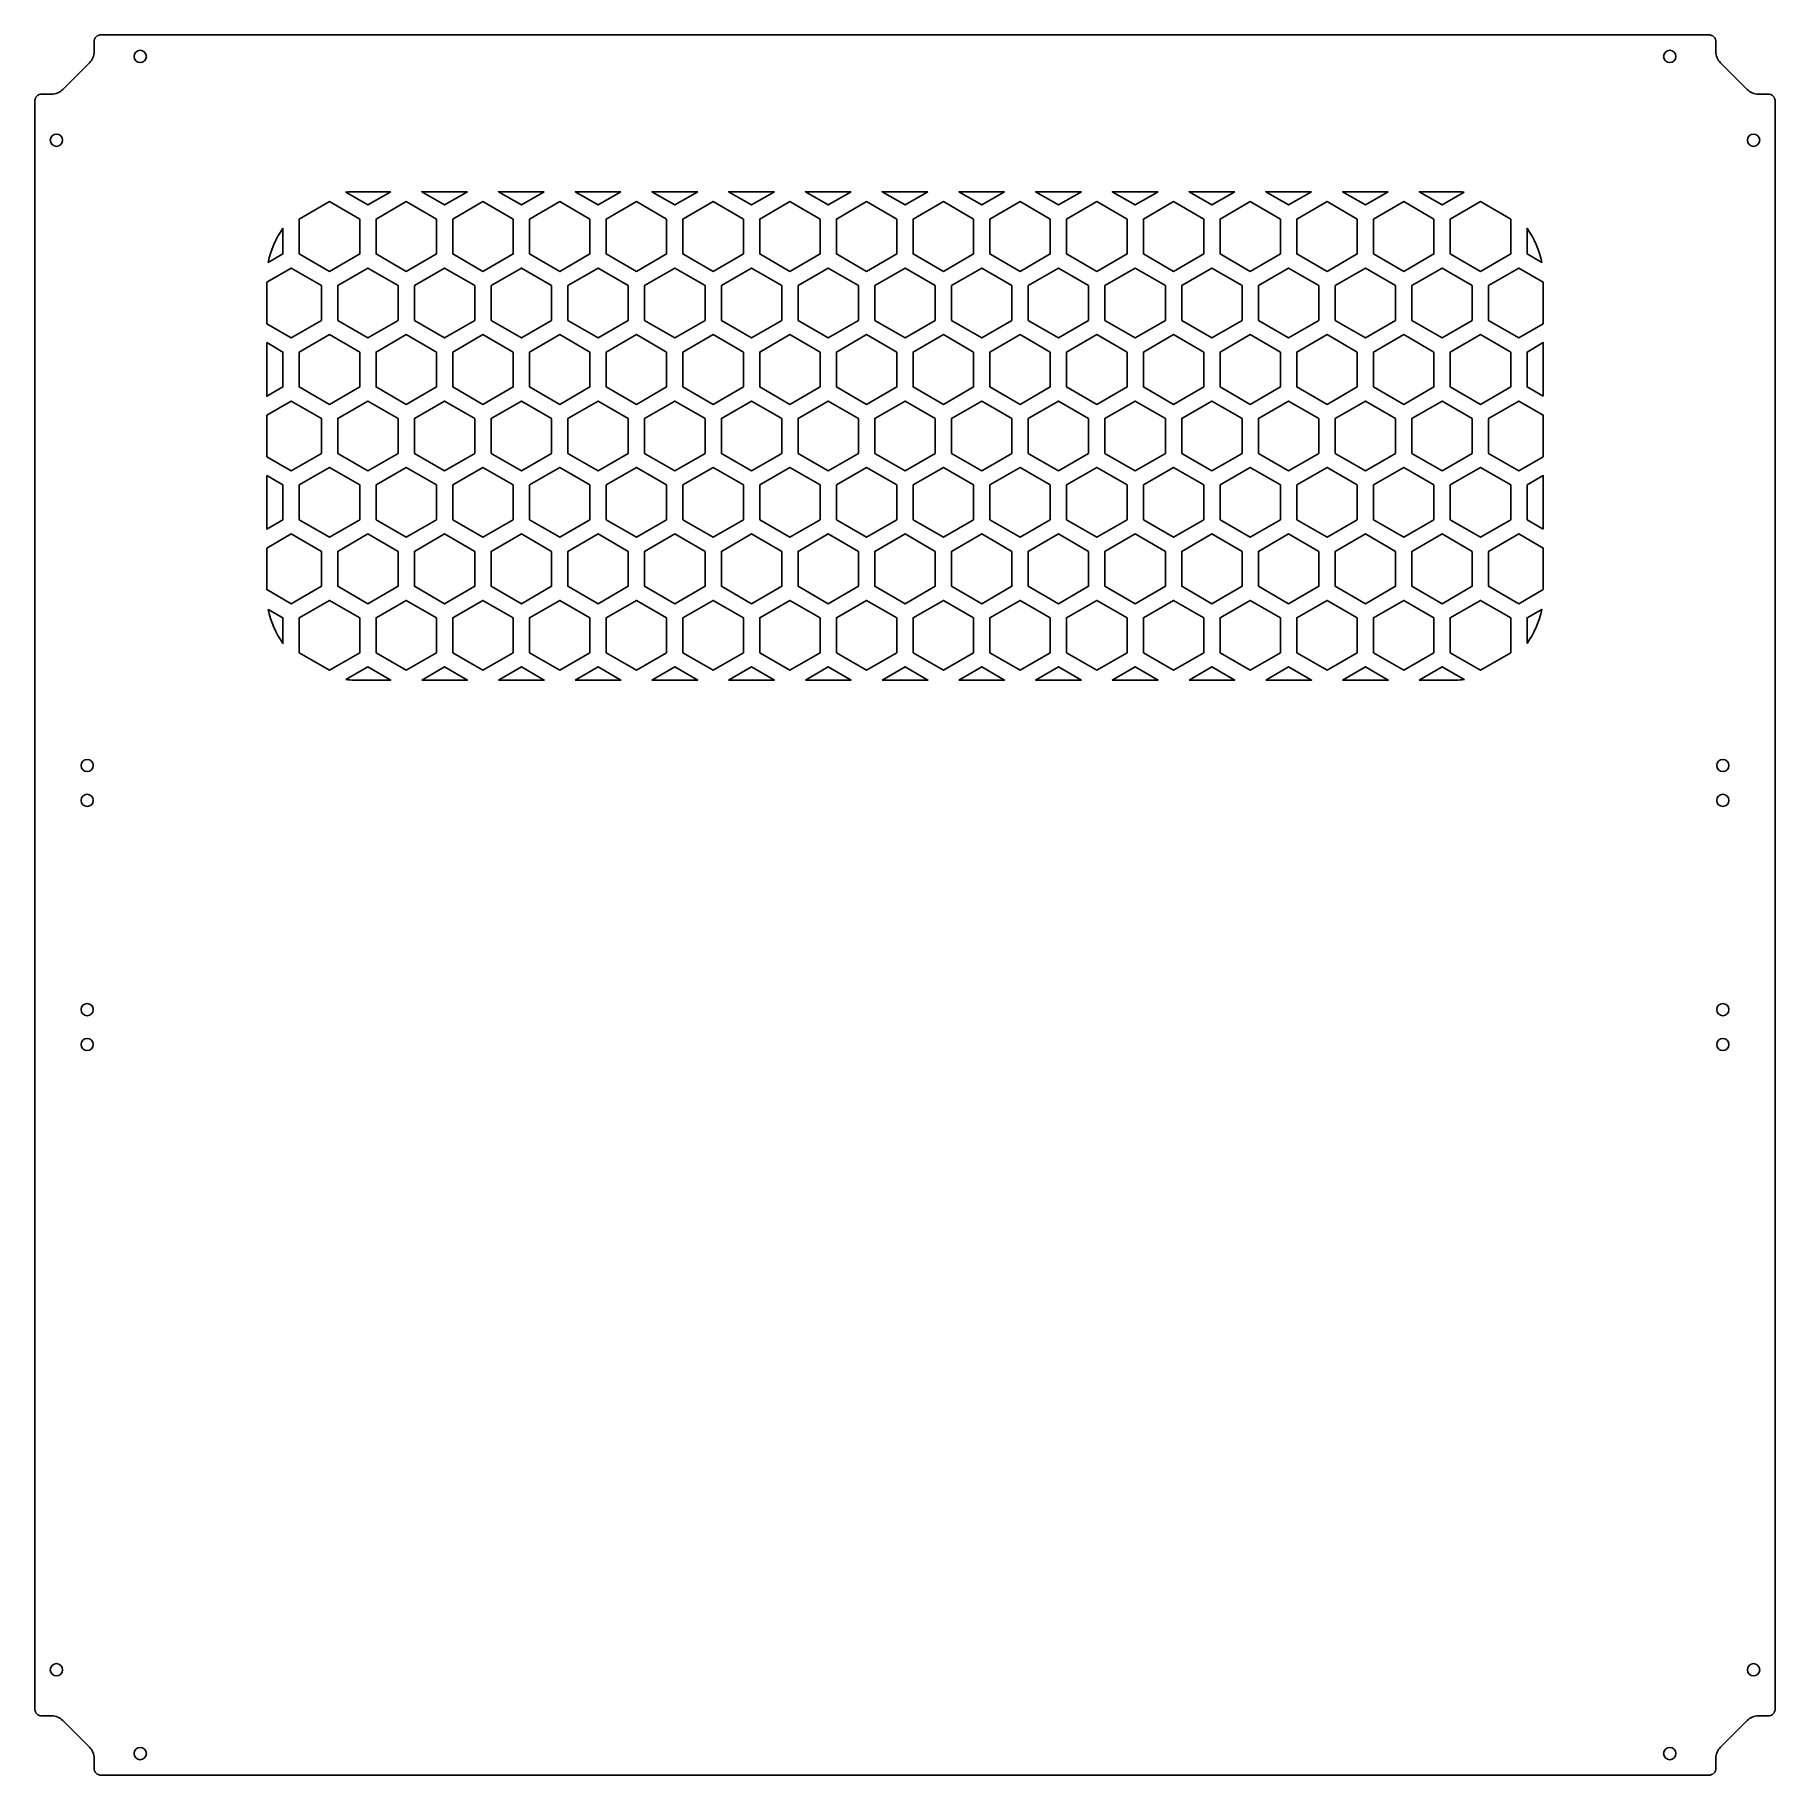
# Model space of a CAD drawing. Header units: millimetres. Extents: x -250 to 250, y 20 to 520.
import ezdxf

# ---------------------------------------------------------------- set-up
doc = ezdxf.new("R2010")
doc.units = ezdxf.units.MM
doc.layers.get('0').update_dxf_attribs({"linetype": 'CONTINUOUS'})

msp = doc.modelspace()

# ---------------------------------------------------------------- linework, layer by layer
for points in [[(249.5, 500.5, 0.414214), (247.5, 502.5), (244.66, 502.5, -0.198912), (241.47, 503.82), (233.82, 511.47, -0.198912), (232.5, 514.66), (232.5, 517.5, 0.414214), (230.5, 519.5), (-230.5, 519.5, 0.414214), (-232.5, 517.5), (-232.5, 514.66, -0.198912), (-233.82, 511.47), (-241.47, 503.82, -0.198912), (-244.66, 502.5), (-247.5, 502.5, 0.414214), (-249.5, 500.5), (-249.5, 39.5, 0.414214), (-247.5, 37.5), (-244.66, 37.5, -0.198912), (-241.47, 36.18), (-233.82, 28.53, -0.198912), (-232.5, 25.34), (-232.5, 22.5, 0.414214), (-230.5, 20.5), (230.5, 20.5, 0.414214), (232.5, 22.5), (232.5, 25.34, -0.198912), (233.82, 28.53), (241.47, 36.18, -0.198912), (244.66, 37.5), (247.5, 37.5, 0.414214), (249.5, 39.5)], [(-147.44, 474.5), (-154, 470.71), (-160.37, 474.39, -0.023732), (-158, 474.5)], [(160.37, 474.39), (154, 470.71), (147.44, 474.5), (158, 474.5, -0.023732)], [(-178.34, 464.04), (-178.34, 456.66), (-182.55, 454.23, -0.10798)], [(182.55, 454.23), (178.34, 456.66), (178.34, 464.04, -0.10798)], [(-182.55, 354.77), (-178.34, 352.34), (-178.34, 344.96, -0.10798)], [(178.34, 344.96), (178.34, 352.34), (182.55, 354.77, -0.10798)], [(-160.37, 334.61), (-154, 338.29), (-147.44, 334.5), (-158, 334.5, -0.023732)], [(147.44, 334.5), (154, 338.29), (160.37, 334.61, -0.023732), (158, 334.5)]]:
    msp.add_lwpolyline(points, format="xyb", close=True)
for points in [[(-125.44, 474.5), (-132, 470.71), (-138.56, 474.5)], [(-103.44, 474.5), (-110, 470.71), (-116.56, 474.5)], [(-81.44, 474.5), (-88, 470.71), (-94.56, 474.5)], [(-59.44, 474.5), (-66, 470.71), (-72.56, 474.5)], [(-37.44, 474.5), (-44, 470.71), (-50.56, 474.5)], [(-15.44, 474.5), (-22, 470.71), (-28.56, 474.5)], [(6.56, 474.5), (0, 470.71), (-6.56, 474.5)], [(28.56, 474.5), (22, 470.71), (15.44, 474.5)], [(50.56, 474.5), (44, 470.71), (37.44, 474.5)], [(72.56, 474.5), (66, 470.71), (59.44, 474.5)], [(94.56, 474.5), (88, 470.71), (81.44, 474.5)], [(116.56, 474.5), (110, 470.71), (103.44, 474.5)], [(138.56, 474.5), (132, 470.71), (125.44, 474.5)], [(-156.34, 466.66), (-156.34, 456.66), (-165, 451.66), (-173.66, 456.66), (-173.66, 466.66), (-165, 471.66)], [(-134.34, 466.66), (-134.34, 456.66), (-143, 451.66), (-151.66, 456.66), (-151.66, 466.66), (-143, 471.66)], [(-112.34, 466.66), (-112.34, 456.66), (-121, 451.66), (-129.66, 456.66), (-129.66, 466.66), (-121, 471.66)], [(-90.34, 466.66), (-90.34, 456.66), (-99, 451.66), (-107.66, 456.66), (-107.66, 466.66), (-99, 471.66)], [(-68.34, 466.66), (-68.34, 456.66), (-77, 451.66), (-85.66, 456.66), (-85.66, 466.66), (-77, 471.66)], [(-46.34, 466.66), (-46.34, 456.66), (-55, 451.66), (-63.66, 456.66), (-63.66, 466.66), (-55, 471.66)], [(-24.34, 466.66), (-24.34, 456.66), (-33, 451.66), (-41.66, 456.66), (-41.66, 466.66), (-33, 471.66)], [(-2.34, 466.66), (-2.34, 456.66), (-11, 451.66), (-19.66, 456.66), (-19.66, 466.66), (-11, 471.66)], [(19.66, 466.66), (19.66, 456.66), (11, 451.66), (2.34, 456.66), (2.34, 466.66), (11, 471.66)], [(41.66, 466.66), (41.66, 456.66), (33, 451.66), (24.34, 456.66), (24.34, 466.66), (33, 471.66)], [(63.66, 466.66), (63.66, 456.66), (55, 451.66), (46.34, 456.66), (46.34, 466.66), (55, 471.66)], [(85.66, 466.66), (85.66, 456.66), (77, 451.66), (68.34, 456.66), (68.34, 466.66), (77, 471.66)], [(107.66, 466.66), (107.66, 456.66), (99, 451.66), (90.34, 456.66), (90.34, 466.66), (99, 471.66)], [(129.66, 466.66), (129.66, 456.66), (121, 451.66), (112.34, 456.66), (112.34, 466.66), (121, 471.66)], [(151.66, 466.66), (151.66, 456.66), (143, 451.66), (134.34, 456.66), (134.34, 466.66), (143, 471.66)], [(173.66, 466.66), (173.66, 456.66), (165, 451.66), (156.34, 456.66), (156.34, 466.66), (165, 471.66)], [(-183, 448.56), (-176, 452.61), (-167.34, 447.61), (-167.34, 437.61), (-176, 432.61), (-183, 436.65)], [(-145.34, 447.61), (-145.34, 437.61), (-154, 432.61), (-162.66, 437.61), (-162.66, 447.61), (-154, 452.61)], [(-123.34, 447.61), (-123.34, 437.61), (-132, 432.61), (-140.66, 437.61), (-140.66, 447.61), (-132, 452.61)], [(-101.34, 447.61), (-101.34, 437.61), (-110, 432.61), (-118.66, 437.61), (-118.66, 447.61), (-110, 452.61)], [(-79.34, 447.61), (-79.34, 437.61), (-88, 432.61), (-96.66, 437.61), (-96.66, 447.61), (-88, 452.61)], [(-57.34, 447.61), (-57.34, 437.61), (-66, 432.61), (-74.66, 437.61), (-74.66, 447.61), (-66, 452.61)], [(-35.34, 447.61), (-35.34, 437.61), (-44, 432.61), (-52.66, 437.61), (-52.66, 447.61), (-44, 452.61)], [(-13.34, 447.61), (-13.34, 437.61), (-22, 432.61), (-30.66, 437.61), (-30.66, 447.61), (-22, 452.61)], [(8.66, 447.61), (8.66, 437.61), (0, 432.61), (-8.66, 437.61), (-8.66, 447.61), (0, 452.61)], [(30.66, 447.61), (30.66, 437.61), (22, 432.61), (13.34, 437.61), (13.34, 447.61), (22, 452.61)], [(52.66, 447.61), (52.66, 437.61), (44, 432.61), (35.34, 437.61), (35.34, 447.61), (44, 452.61)], [(74.66, 447.61), (74.66, 437.61), (66, 432.61), (57.34, 437.61), (57.34, 447.61), (66, 452.61)], [(96.66, 447.61), (96.66, 437.61), (88, 432.61), (79.34, 437.61), (79.34, 447.61), (88, 452.61)], [(118.66, 447.61), (118.66, 437.61), (110, 432.61), (101.34, 437.61), (101.34, 447.61), (110, 452.61)], [(140.66, 447.61), (140.66, 437.61), (132, 432.61), (123.34, 437.61), (123.34, 447.61), (132, 452.61)], [(162.66, 447.61), (162.66, 437.61), (154, 432.61), (145.34, 437.61), (145.34, 447.61), (154, 452.61)], [(183, 436.65), (176, 432.61), (167.34, 437.61), (167.34, 447.61), (176, 452.61), (183, 448.56)], [(-183, 431.24), (-178.34, 428.55), (-178.34, 418.55), (-183, 415.86)], [(-156.34, 428.55), (-156.34, 418.55), (-165, 413.55), (-173.66, 418.55), (-173.66, 428.55), (-165, 433.55)], [(-134.34, 428.55), (-134.34, 418.55), (-143, 413.55), (-151.66, 418.55), (-151.66, 428.55), (-143, 433.55)], [(-112.34, 428.55), (-112.34, 418.55), (-121, 413.55), (-129.66, 418.55), (-129.66, 428.55), (-121, 433.55)], [(-90.34, 428.55), (-90.34, 418.55), (-99, 413.55), (-107.66, 418.55), (-107.66, 428.55), (-99, 433.55)], [(-68.34, 428.55), (-68.34, 418.55), (-77, 413.55), (-85.66, 418.55), (-85.66, 428.55), (-77, 433.55)], [(-46.34, 428.55), (-46.34, 418.55), (-55, 413.55), (-63.66, 418.55), (-63.66, 428.55), (-55, 433.55)], [(-24.34, 428.55), (-24.34, 418.55), (-33, 413.55), (-41.66, 418.55), (-41.66, 428.55), (-33, 433.55)], [(-2.34, 428.55), (-2.34, 418.55), (-11, 413.55), (-19.66, 418.55), (-19.66, 428.55), (-11, 433.55)], [(19.66, 428.55), (19.66, 418.55), (11, 413.55), (2.34, 418.55), (2.34, 428.55), (11, 433.55)], [(41.66, 428.55), (41.66, 418.55), (33, 413.55), (24.34, 418.55), (24.34, 428.55), (33, 433.55)], [(63.66, 428.55), (63.66, 418.55), (55, 413.55), (46.34, 418.55), (46.34, 428.55), (55, 433.55)], [(85.66, 428.55), (85.66, 418.55), (77, 413.55), (68.34, 418.55), (68.34, 428.55), (77, 433.55)], [(107.66, 428.55), (107.66, 418.55), (99, 413.55), (90.34, 418.55), (90.34, 428.55), (99, 433.55)], [(129.66, 428.55), (129.66, 418.55), (121, 413.55), (112.34, 418.55), (112.34, 428.55), (121, 433.55)], [(151.66, 428.55), (151.66, 418.55), (143, 413.55), (134.34, 418.55), (134.34, 428.55), (143, 433.55)], [(173.66, 428.55), (173.66, 418.55), (165, 413.55), (156.34, 418.55), (156.34, 428.55), (165, 433.55)], [(183, 415.86), (178.34, 418.55), (178.34, 428.55), (183, 431.24)], [(-183, 410.46), (-176, 414.5), (-167.34, 409.5), (-167.34, 399.5), (-176, 394.5), (-183, 398.54)], [(-145.34, 409.5), (-145.34, 399.5), (-154, 394.5), (-162.66, 399.5), (-162.66, 409.5), (-154, 414.5)], [(-123.34, 409.5), (-123.34, 399.5), (-132, 394.5), (-140.66, 399.5), (-140.66, 409.5), (-132, 414.5)], [(-101.34, 409.5), (-101.34, 399.5), (-110, 394.5), (-118.66, 399.5), (-118.66, 409.5), (-110, 414.5)], [(-79.34, 409.5), (-79.34, 399.5), (-88, 394.5), (-96.66, 399.5), (-96.66, 409.5), (-88, 414.5)], [(-57.34, 409.5), (-57.34, 399.5), (-66, 394.5), (-74.66, 399.5), (-74.66, 409.5), (-66, 414.5)], [(-35.34, 409.5), (-35.34, 399.5), (-44, 394.5), (-52.66, 399.5), (-52.66, 409.5), (-44, 414.5)], [(-13.34, 409.5), (-13.34, 399.5), (-22, 394.5), (-30.66, 399.5), (-30.66, 409.5), (-22, 414.5)], [(8.66, 409.5), (8.66, 399.5), (0, 394.5), (-8.66, 399.5), (-8.66, 409.5), (0, 414.5)], [(30.66, 409.5), (30.66, 399.5), (22, 394.5), (13.34, 399.5), (13.34, 409.5), (22, 414.5)], [(52.66, 409.5), (52.66, 399.5), (44, 394.5), (35.34, 399.5), (35.34, 409.5), (44, 414.5)], [(74.66, 409.5), (74.66, 399.5), (66, 394.5), (57.34, 399.5), (57.34, 409.5), (66, 414.5)], [(96.66, 409.5), (96.66, 399.5), (88, 394.5), (79.34, 399.5), (79.34, 409.5), (88, 414.5)], [(118.66, 409.5), (118.66, 399.5), (110, 394.5), (101.34, 399.5), (101.34, 409.5), (110, 414.5)], [(140.66, 409.5), (140.66, 399.5), (132, 394.5), (123.34, 399.5), (123.34, 409.5), (132, 414.5)], [(162.66, 409.5), (162.66, 399.5), (154, 394.5), (145.34, 399.5), (145.34, 409.5), (154, 414.5)], [(183, 398.54), (176, 394.5), (167.34, 399.5), (167.34, 409.5), (176, 414.5), (183, 410.46)], [(-156.34, 390.45), (-156.34, 380.45), (-165, 375.45), (-173.66, 380.45), (-173.66, 390.45), (-165, 395.45)], [(-134.34, 390.45), (-134.34, 380.45), (-143, 375.45), (-151.66, 380.45), (-151.66, 390.45), (-143, 395.45)], [(-112.34, 390.45), (-112.34, 380.45), (-121, 375.45), (-129.66, 380.45), (-129.66, 390.45), (-121, 395.45)], [(-90.34, 390.45), (-90.34, 380.45), (-99, 375.45), (-107.66, 380.45), (-107.66, 390.45), (-99, 395.45)], [(-68.34, 390.45), (-68.34, 380.45), (-77, 375.45), (-85.66, 380.45), (-85.66, 390.45), (-77, 395.45)], [(-46.34, 390.45), (-46.34, 380.45), (-55, 375.45), (-63.66, 380.45), (-63.66, 390.45), (-55, 395.45)], [(-24.34, 390.45), (-24.34, 380.45), (-33, 375.45), (-41.66, 380.45), (-41.66, 390.45), (-33, 395.45)], [(-2.34, 390.45), (-2.34, 380.45), (-11, 375.45), (-19.66, 380.45), (-19.66, 390.45), (-11, 395.45)], [(19.66, 390.45), (19.66, 380.45), (11, 375.45), (2.34, 380.45), (2.34, 390.45), (11, 395.45)], [(41.66, 390.45), (41.66, 380.45), (33, 375.45), (24.34, 380.45), (24.34, 390.45), (33, 395.45)], [(63.66, 390.45), (63.66, 380.45), (55, 375.45), (46.34, 380.45), (46.34, 390.45), (55, 395.45)], [(85.66, 390.45), (85.66, 380.45), (77, 375.45), (68.34, 380.45), (68.34, 390.45), (77, 395.45)], [(107.66, 390.45), (107.66, 380.45), (99, 375.45), (90.34, 380.45), (90.34, 390.45), (99, 395.45)], [(129.66, 390.45), (129.66, 380.45), (121, 375.45), (112.34, 380.45), (112.34, 390.45), (121, 395.45)], [(151.66, 390.45), (151.66, 380.45), (143, 375.45), (134.34, 380.45), (134.34, 390.45), (143, 395.45)], [(173.66, 390.45), (173.66, 380.45), (165, 375.45), (156.34, 380.45), (156.34, 390.45), (165, 395.45)], [(-183, 393.14), (-178.34, 390.45), (-178.34, 380.45), (-183, 377.76)], [(183, 377.76), (178.34, 380.45), (178.34, 390.45), (183, 393.14)], [(-183, 372.35), (-176, 376.39), (-167.34, 371.39), (-167.34, 361.39), (-176, 356.39), (-183, 360.44)], [(-145.34, 371.39), (-145.34, 361.39), (-154, 356.39), (-162.66, 361.39), (-162.66, 371.39), (-154, 376.39)], [(-123.34, 371.39), (-123.34, 361.39), (-132, 356.39), (-140.66, 361.39), (-140.66, 371.39), (-132, 376.39)], [(-101.34, 371.39), (-101.34, 361.39), (-110, 356.39), (-118.66, 361.39), (-118.66, 371.39), (-110, 376.39)], [(-79.34, 371.39), (-79.34, 361.39), (-88, 356.39), (-96.66, 361.39), (-96.66, 371.39), (-88, 376.39)], [(-57.34, 371.39), (-57.34, 361.39), (-66, 356.39), (-74.66, 361.39), (-74.66, 371.39), (-66, 376.39)], [(-35.34, 371.39), (-35.34, 361.39), (-44, 356.39), (-52.66, 361.39), (-52.66, 371.39), (-44, 376.39)], [(-13.34, 371.39), (-13.34, 361.39), (-22, 356.39), (-30.66, 361.39), (-30.66, 371.39), (-22, 376.39)], [(8.66, 371.39), (8.66, 361.39), (0, 356.39), (-8.66, 361.39), (-8.66, 371.39), (0, 376.39)], [(30.66, 371.39), (30.66, 361.39), (22, 356.39), (13.34, 361.39), (13.34, 371.39), (22, 376.39)], [(52.66, 371.39), (52.66, 361.39), (44, 356.39), (35.34, 361.39), (35.34, 371.39), (44, 376.39)], [(74.66, 371.39), (74.66, 361.39), (66, 356.39), (57.34, 361.39), (57.34, 371.39), (66, 376.39)], [(96.66, 371.39), (96.66, 361.39), (88, 356.39), (79.34, 361.39), (79.34, 371.39), (88, 376.39)], [(118.66, 371.39), (118.66, 361.39), (110, 356.39), (101.34, 361.39), (101.34, 371.39), (110, 376.39)], [(140.66, 371.39), (140.66, 361.39), (132, 356.39), (123.34, 361.39), (123.34, 371.39), (132, 376.39)], [(162.66, 371.39), (162.66, 361.39), (154, 356.39), (145.34, 361.39), (145.34, 371.39), (154, 376.39)], [(183, 360.44), (176, 356.39), (167.34, 361.39), (167.34, 371.39), (176, 376.39), (183, 372.35)], [(-156.34, 352.34), (-156.34, 342.34), (-165, 337.34), (-173.66, 342.34), (-173.66, 352.34), (-165, 357.34)], [(-134.34, 352.34), (-134.34, 342.34), (-143, 337.34), (-151.66, 342.34), (-151.66, 352.34), (-143, 357.34)], [(-112.34, 352.34), (-112.34, 342.34), (-121, 337.34), (-129.66, 342.34), (-129.66, 352.34), (-121, 357.34)], [(-90.34, 352.34), (-90.34, 342.34), (-99, 337.34), (-107.66, 342.34), (-107.66, 352.34), (-99, 357.34)], [(-68.34, 352.34), (-68.34, 342.34), (-77, 337.34), (-85.66, 342.34), (-85.66, 352.34), (-77, 357.34)], [(-46.34, 352.34), (-46.34, 342.34), (-55, 337.34), (-63.66, 342.34), (-63.66, 352.34), (-55, 357.34)], [(-24.34, 352.34), (-24.34, 342.34), (-33, 337.34), (-41.66, 342.34), (-41.66, 352.34), (-33, 357.34)], [(-2.34, 352.34), (-2.34, 342.34), (-11, 337.34), (-19.66, 342.34), (-19.66, 352.34), (-11, 357.34)], [(19.66, 352.34), (19.66, 342.34), (11, 337.34), (2.34, 342.34), (2.34, 352.34), (11, 357.34)], [(41.66, 352.34), (41.66, 342.34), (33, 337.34), (24.34, 342.34), (24.34, 352.34), (33, 357.34)], [(63.66, 352.34), (63.66, 342.34), (55, 337.34), (46.34, 342.34), (46.34, 352.34), (55, 357.34)], [(85.66, 352.34), (85.66, 342.34), (77, 337.34), (68.34, 342.34), (68.34, 352.34), (77, 357.34)], [(107.66, 352.34), (107.66, 342.34), (99, 337.34), (90.34, 342.34), (90.34, 352.34), (99, 357.34)], [(129.66, 352.34), (129.66, 342.34), (121, 337.34), (112.34, 342.34), (112.34, 352.34), (121, 357.34)], [(151.66, 352.34), (151.66, 342.34), (143, 337.34), (134.34, 342.34), (134.34, 352.34), (143, 357.34)], [(173.66, 352.34), (173.66, 342.34), (165, 337.34), (156.34, 342.34), (156.34, 352.34), (165, 357.34)], [(-138.56, 334.5), (-132, 338.29), (-125.44, 334.5)], [(-116.56, 334.5), (-110, 338.29), (-103.44, 334.5)], [(-94.56, 334.5), (-88, 338.29), (-81.44, 334.5)], [(-72.56, 334.5), (-66, 338.29), (-59.44, 334.5)], [(-50.56, 334.5), (-44, 338.29), (-37.44, 334.5)], [(-28.56, 334.5), (-22, 338.29), (-15.44, 334.5)], [(-6.56, 334.5), (0, 338.29), (6.56, 334.5)], [(15.44, 334.5), (22, 338.29), (28.56, 334.5)], [(50.56, 334.5), (37.44, 334.5), (44, 338.29)], [(59.44, 334.5), (66, 338.29), (72.56, 334.5)], [(81.44, 334.5), (88, 338.29), (94.56, 334.5)], [(103.44, 334.5), (110, 338.29), (116.56, 334.5)], [(125.44, 334.5), (132, 338.29), (138.56, 334.5)]]:
    msp.add_lwpolyline(points, close=True)
for centre in [(-219.26, 513.3), (219.26, 513.3), (-243.3, 489.26), (243.3, 489.26), (-234.5, 310), (234.5, 310), (-234.5, 300), (234.5, 300), (-234.5, 240), (234.5, 240), (-234.5, 230), (234.5, 230), (-243.3, 50.74), (243.3, 50.74), (-219.26, 26.7), (219.26, 26.7)]:
    msp.add_circle(centre, 1.75)

doc.saveas('drawing.dxf')
